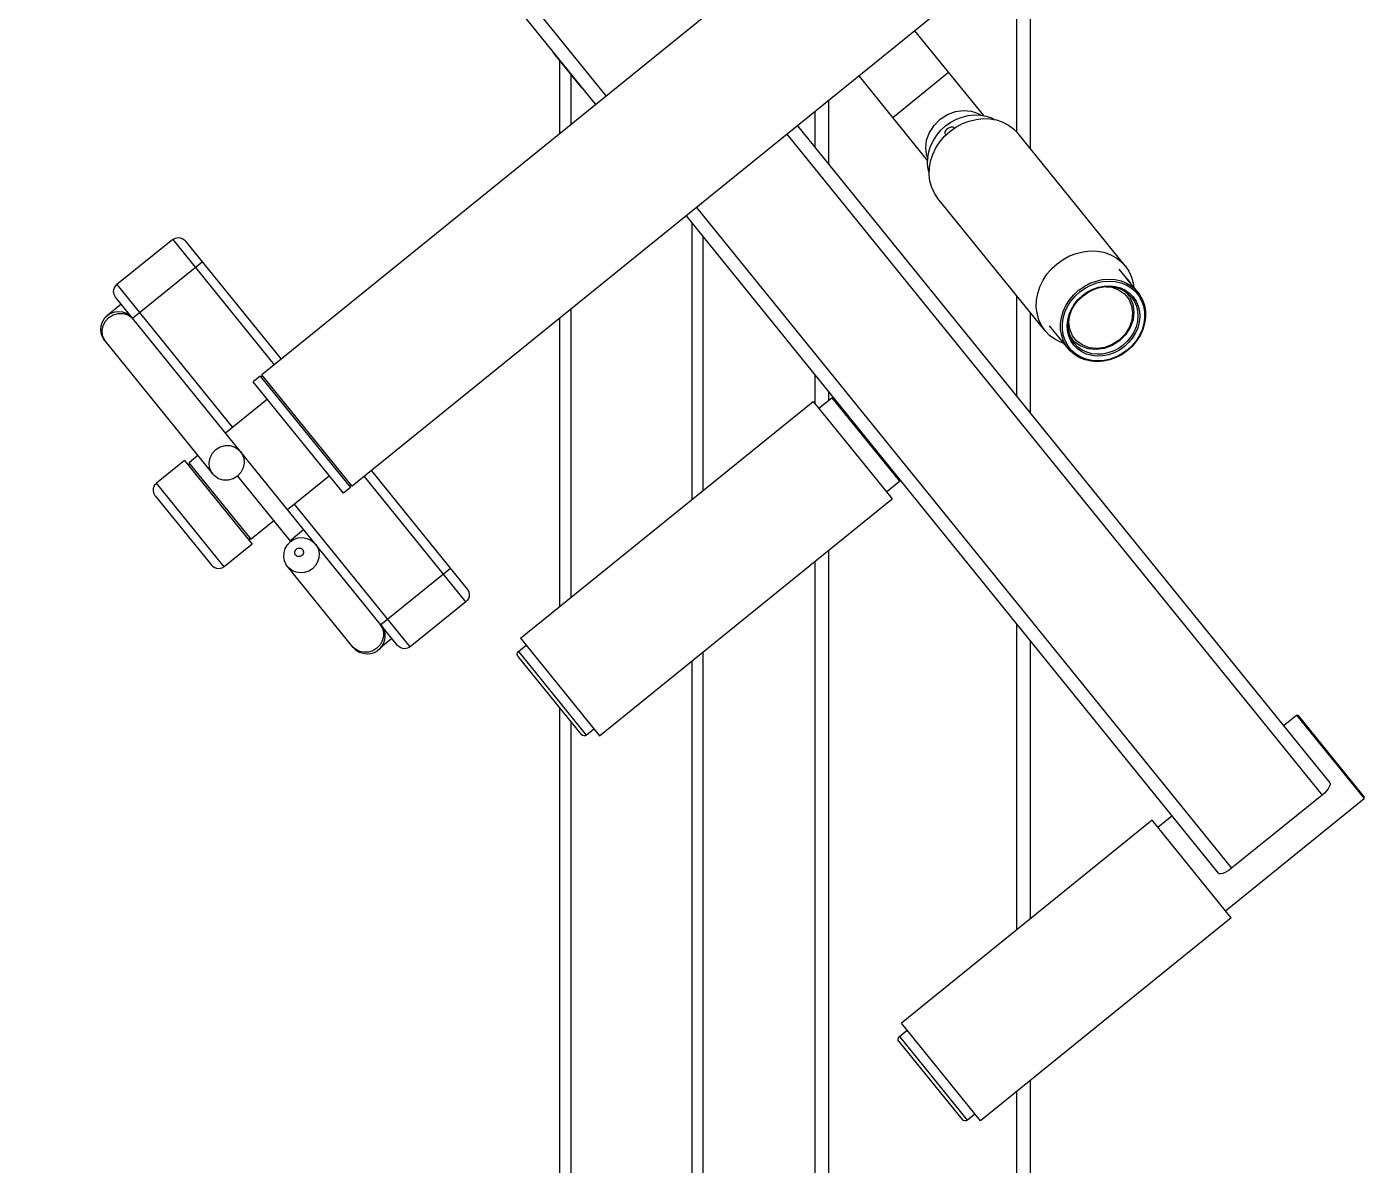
# Model space of a CAD drawing. Header units: millimetres. Extents: x 29224 to 62779, y 35576 to 54938.
# Drawn here: x 40355 to 40805.6, y 47647.4 to 48031 of the extents above; entities that cross this region are included whole.
import ezdxf

# ---------------------------------------------------------------- set-up
doc = ezdxf.new("R2010")
doc.units = ezdxf.units.MM
doc.linetypes.add('PEN_TYPE_1', pattern=[0])

# ---------------------------------------------------------------- blocks, each defined once
blk = doc.blocks.new('A$C022D36FF')
at = {"color": 7, "linetype": 'PEN_TYPE_1'}
for points in [[(1101.56, 937.13), (1101.56, 1355.24)], [(1106.1, 931.59), (1106.1, 1355.24)], [(963.23, 949.38), (769.12, 1189.06)], [(959.7, 946.52), (767.97, 1183.28)], [(1050.21, 1019.81), (847.23, 855.45)], [(1080.61, 982.28), (877.64, 817.91)], [(1067.1, 971.34), (1090.27, 942.75)], [(945.51, 963.84), (945.25, 964.37)], [(945.31, 964.29), (945.36, 964.1)], [(945.36, 964.1), (945.51, 963.84)], [(955.03, 952.08), (945.51, 963.84)], [(947.59, 936.72), (947.59, 961.28)], [(951.35, 939.77), (951.35, 956.63)], [(1048.34, 956.15), (1071.5, 927.55)], [(1078.51, 957.26), (1059.73, 942.07)], [(953.76, 953.86), (953.95, 953.41)], [(954.26, 953.22), (953.95, 953.41)], [(955.34, 951.89), (955.03, 952.08)], [(1038.18, 926.36), (1038.18, 947.92)], [(1033.64, 931.97), (1033.64, 944.24)], [(1075.7, 941.54), (1078.14, 943.12), (1080.83, 944.14), (1083.59, 944.53), (1086.28, 944.28), (1088.74, 943.39), (1089.42, 942.91)], [(1077.54, 939.27), (1079.3, 940.52), (1081.18, 941.54), (1083.15, 942.3), (1085.19, 942.79), (1087.24, 943.01), (1089.24, 942.95), (1091.19, 942.6), (1093.02, 941.98), (1094.14, 941.39)], [(1027.64, 939.38), (1206.95, 717.95)], [(1071.17, 929.18), (1070.83, 931.77), (1071.14, 934.46), (1072.1, 937.08), (1073.65, 939.48), (1075.7, 941.54)], [(1072.02, 923.48), (1071.68, 924.69), (1071.45, 926.61), (1071.52, 928.58), (1071.87, 930.57), (1072.51, 932.52), (1073.42, 934.41), (1074.58, 936.18), (1075.96, 937.82), (1077.54, 939.27)], [(1077.18, 935.79), (1079, 937.46)], [(1077.47, 936.49), (1077.39, 936.64), (1077.34, 936.83), (1077.36, 937.06), (1077.44, 937.32), (1077.57, 937.61), (1077.75, 937.9), (1077.98, 938.17), (1078.24, 938.4)], [(1078.24, 938.4), (1078.53, 938.61), (1078.84, 938.78), (1079.17, 938.9), (1079.47, 938.97), (1079.75, 938.98), (1079.98, 938.95), (1080.16, 938.88), (1080.27, 938.77)], [(1079, 937.46), (1081.02, 938.9)], [(1080.27, 938.77), (1080.37, 938.44)], [(1081.02, 938.9), (1083.19, 940.06), (1085.46, 940.94), (1087.81, 941.51), (1090.15, 941.77), (1092.46, 941.68), (1094.71, 941.29), (1096.81, 940.57), (1098.75, 939.55), (1100.47, 938.26), (1101.95, 936.7)], [(1024.1, 936.52), (1204.39, 713.88)], [(1074.98, 914.85), (1073.76, 916.63), (1072.87, 918.59), (1072.26, 920.7), (1072, 922.9), (1072.07, 925.17), (1072.48, 927.46), (1073.21, 929.7), (1074.25, 931.87), (1075.58, 933.91), (1077.18, 935.79)], [(1077.77, 936.33), (1077.47, 936.49)], [(1138.07, 892.12), (1101.95, 936.7)], [(1071.17, 929.18), (1071.52, 928.41)], [(1111.08, 870.27), (1074.98, 914.85)], [(993.62, 911.83), (1173.91, 689.21)], [(990.09, 908.98), (1169.4, 687.55)], [(992.14, 813.47), (992.14, 906.46)], [(817.14, 901.02), (818.04, 901.52), (819.04, 901.69), (819.71, 901.62), (820.34, 901.4), (820.91, 901.05), (821.39, 900.57)], [(995.9, 816.52), (995.9, 901.82)], [(817.14, 901.01), (798.37, 885.82)], [(817.14, 901.01), (851.35, 858.78)], [(821.39, 900.57), (853.69, 860.68)], [(1115.1, 892.88), (1117.12, 894.32), (1119.29, 895.48), (1121.56, 896.36), (1123.91, 896.93), (1126.25, 897.18), (1128.56, 897.1), (1130.81, 896.71), (1132.91, 895.99), (1134.85, 894.97), (1136.57, 893.67), (1138.07, 892.12)], [(803.63, 874.53), (827.1, 893.53)], [(1111.08, 870.27), (1109.86, 872.05), (1108.95, 874.01), (1108.36, 876.11), (1108.1, 878.32), (1108.19, 880.59), (1108.58, 882.88), (1109.31, 885.12), (1110.37, 887.29), (1111.68, 889.33), (1113.28, 891.21), (1115.1, 892.88)], [(1139.04, 887.3), (1136.05, 891)], [(1138.07, 892.12), (1139.27, 890.35), (1140.18, 888.39), (1140.77, 886.28), (1140.93, 884.99)], [(1138.43, 887.95), (1138.61, 887.8)], [(1138.56, 887.74), (1138.43, 887.95)], [(1139.6, 886.58), (1138.56, 887.74)], [(1138.67, 887.74), (1139.04, 887.3)], [(797.93, 881.57), (797.43, 882.46), (797.25, 883.46), (797.33, 884.14), (797.55, 884.77), (797.9, 885.33), (798.37, 885.82)], [(798.37, 885.82), (837.32, 837.71)], [(1138.7, 863.74), (1136.93, 862.48), (1135.01, 861.47), (1132.99, 860.73), (1130.92, 860.27), (1128.86, 860.11), (1126.82, 860.25), (1124.88, 860.69), (1123.08, 861.43), (1121.43, 862.42), (1120, 863.67), (1118.81, 865.14), (1117.9, 866.8), (1117.27, 868.61), (1116.93, 870.53), (1116.89, 872.52), (1117.17, 874.53), (1117.76, 876.52), (1118.63, 878.45), (1119.77, 880.27), (1121.17, 881.93), (1122.77, 883.42)], [(1120.7, 882.39), (1122.35, 883.91)], [(1122.38, 883.94), (1124.2, 885.22)], [(1122.77, 883.42), (1124.56, 884.67), (1126.48, 885.69), (1128.5, 886.43), (1130.55, 886.88), (1132.63, 887.05), (1134.65, 886.9), (1136.59, 886.46), (1138.39, 885.73), (1140.04, 884.73), (1141.47, 883.48), (1142.66, 882.02), (1143.59, 880.36), (1144.22, 878.54), (1144.56, 876.62), (1144.58, 874.63), (1144.3, 872.62), (1143.72, 870.63), (1142.84, 868.7), (1141.7, 866.89), (1140.31, 865.22), (1138.7, 863.74)], [(1123.73, 882.24), (1125.37, 883.39), (1127.16, 884.31), (1129.04, 884.96), (1130.94, 885.34), (1132.86, 885.42), (1134.72, 885.21), (1136.47, 884.72), (1137.6, 884.18)], [(1123.84, 882.1), (1125.42, 883.21), (1127.15, 884.1), (1128.95, 884.73), (1130.79, 885.08), (1132.62, 885.17), (1134.41, 884.96), (1136.1, 884.49), (1137.65, 883.74), (1139.03, 882.76), (1140.22, 881.55)], [(1124.2, 885.22), (1126.19, 886.27), (1128.27, 887.05), (1130.4, 887.51), (1132.53, 887.67), (1134.63, 887.53), (1136.64, 887.07), (1138.51, 886.32), (1140.2, 885.29), (1141.68, 884), (1142.32, 883.27)], [(1131.67, 885.12), (1133.53, 884.95), (1135.82, 884.12), (1137.79, 882.75)], [(1138.65, 883.54), (1137.6, 884.18)], [(1138.67, 883.53), (1139.52, 882.93), (1140.74, 881.67), (1141.71, 880.22), (1142.41, 878.6), (1142.82, 876.86), (1142.95, 875.03), (1142.77, 873.18), (1142.28, 871.33), (1141.52, 869.54), (1140.49, 867.85), (1139.22, 866.29), (1137.74, 864.92)], [(1142.32, 883.27), (1142.9, 882.48), (1143.86, 880.76), (1144.51, 878.89), (1144.87, 876.91), (1144.89, 874.85), (1144.6, 872.78), (1143.99, 870.72), (1143.1, 868.73), (1141.91, 866.85), (1140.48, 865.14), (1138.82, 863.61)], [(1139.05, 887.3), (1139.6, 886.58)], [(1140.18, 885.89), (1139.6, 886.58)], [(1142.32, 883.27), (1140.18, 885.89)], [(799.82, 879.22), (795.13, 875.42)], [(892.93, 764.25), (797.93, 881.57)], [(1101.56, 848.1), (1101.56, 882.03)], [(1118.86, 864.26), (1118.28, 865.05), (1117.32, 866.77), (1116.67, 868.64), (1116.31, 870.61), (1116.29, 872.67), (1116.58, 874.75), (1117.19, 876.81), (1118.08, 878.79), (1119.27, 880.67), (1120.7, 882.39)], [(1137.74, 864.92), (1136.1, 863.76), (1134.32, 862.84), (1132.45, 862.19), (1130.53, 861.82), (1128.63, 861.74), (1126.77, 861.94), (1125.01, 862.44), (1123.4, 863.2), (1121.97, 864.23), (1120.75, 865.48), (1119.77, 866.94), (1119.07, 868.56), (1118.65, 870.3), (1118.54, 872.12), (1118.72, 873.98), (1119.19, 875.82), (1119.95, 877.61), (1120.98, 879.31), (1122.25, 880.86), (1123.73, 882.24)], [(1120.96, 865.98), (1120.03, 867.38), (1119.35, 868.93), (1118.96, 870.61), (1118.83, 872.36), (1119.01, 874.15), (1119.48, 875.93), (1120.21, 877.65), (1121.21, 879.28), (1122.41, 880.78), (1123.84, 882.1)], [(1137.79, 882.75), (1139.27, 880.91), (1140.22, 878.71), (1140.54, 876.29), (1140.25, 873.76), (1139.34, 871.31), (1137.89, 869.05), (1135.97, 867.12)], [(1140.22, 881.55), (1141.14, 880.15), (1141.83, 878.6), (1142.22, 876.92), (1142.33, 875.17), (1142.15, 873.38), (1141.7, 871.6), (1140.97, 869.87), (1139.97, 868.25), (1138.75, 866.75), (1137.34, 865.43)], [(1138.95, 882.64), (1138.41, 883.2)], [(1139.6, 881.69), (1138.95, 882.64)], [(1139.66, 881.61), (1140.66, 879.27), (1141.01, 876.68)], [(794.24, 866.93), (793.67, 867.78), (793.25, 868.71), (792.99, 869.7), (792.9, 870.73), (793.03, 871.95), (793.38, 873.08), (793.93, 874.11), (794.67, 875), (795.56, 875.74), (796.59, 876.29), (797.72, 876.65), (798.94, 876.77), (800.28, 876.62), (801.54, 876.18), (802.67, 875.48), (803.63, 874.53)], [(794.12, 867.18), (793.5, 868.71), (793.36, 870.37), (793.68, 872.02), (794.48, 873.54), (795.65, 874.79)], [(795.65, 874.79), (797.12, 875.68), (798.76, 876.13), (800.44, 876.11), (802.03, 875.63), (803.4, 874.71)], [(803.97, 874.11), (803.4, 874.71)], [(947.59, 777.41), (947.59, 874.56)], [(951.35, 780.45), (951.35, 877.61)], [(1106.1, 842.48), (1106.1, 876.42)], [(1135.97, 867.12), (1133.67, 865.64), (1131.17, 864.68), (1128.58, 864.32), (1126.06, 864.55), (1123.75, 865.38), (1121.79, 866.75), (1120.3, 868.59), (1119.37, 870.79), (1119.04, 873.21), (1119.25, 875.07)], [(1141.01, 876.68), (1140.71, 873.99), (1139.74, 871.38), (1138.2, 868.96), (1136.13, 866.91)], [(1117.46, 865.98), (1116.23, 866.41), (1114.29, 867.42), (1112.56, 868.72), (1111.08, 870.27)], [(1118.86, 864.26), (1112.6, 872)], [(794.12, 867.18), (794.58, 866.5)], [(794.24, 866.93), (830.65, 821.97)], [(1119.73, 868.07), (1120.16, 867.44)], [(1119.81, 867.89), (1120.16, 867.44)], [(1120.16, 867.44), (1121.24, 866.37)], [(1137.34, 865.43), (1135.74, 864.32), (1134.03, 863.44), (1132.24, 862.8), (1130.39, 862.44), (1128.56, 862.36), (1126.77, 862.57), (1125.08, 863.04), (1123.52, 863.79), (1122.13, 864.76), (1120.96, 865.98)], [(1136.13, 866.91), (1133.71, 865.33), (1131.02, 864.31), (1128.25, 863.92), (1125.57, 864.17), (1123.11, 865.06), (1121.24, 866.37)], [(1138.82, 863.61), (1136.98, 862.31), (1134.99, 861.26), (1132.91, 860.48), (1130.78, 860.02), (1128.64, 859.86), (1126.55, 860), (1124.54, 860.46), (1122.67, 861.21), (1120.98, 862.24), (1119.5, 863.53), (1118.86, 864.26)], [(846.66, 854.98), (844.3, 853.08)], [(874.71, 815.54), (844.3, 853.08)], [(846.66, 854.98), (877.05, 817.44)], [(847.23, 855.45), (847.12, 854.4)], [(877.64, 817.91), (847.23, 855.45)], [(1033.64, 845.61), (1033.64, 855.21)], [(849.05, 847.22), (834.98, 835.82)], [(1034.81, 844.16), (1039.22, 847.72)], [(1038.18, 846.88), (1038.18, 849.59)], [(1039.22, 847.72), (1039.73, 847.67)], [(1039.22, 847.72), (1062.03, 819.57)], [(934.37, 766.7), (1032.93, 846.5)], [(1032.93, 846.5), (1059.52, 813.66)], [(830.65, 821.97), (830.17, 822.66), (829.56, 824.19), (829.41, 825.84), (829.75, 827.49), (830.53, 829), (831.7, 830.26)], [(831.7, 830.26), (833.19, 831.15), (834.81, 831.6), (836.51, 831.58), (838.1, 831.1), (839.47, 830.18), (840.02, 829.57)], [(840.02, 829.57), (840.49, 828.9), (841.11, 827.37), (841.26, 825.72), (840.93, 824.06), (840.15, 822.54), (838.96, 821.29)], [(821.12, 826.54), (811.73, 818.94)], [(821.12, 826.54), (843.93, 798.38)], [(822.65, 825.83), (822.54, 824.78)], [(825.6, 828.22), (822.65, 825.83)], [(843.55, 800.03), (822.65, 825.83)], [(838.96, 821.29), (837.5, 820.41), (835.85, 819.96), (834.16, 819.97), (832.58, 820.46), (831.2, 821.37), (830.65, 821.97)], [(838.96, 821.29), (856.82, 799.24)], [(869.95, 821.4), (855.87, 810)], [(915.95, 779), (881.75, 821.24)], [(884.1, 823.14), (916.39, 783.25)], [(811.29, 814.69), (810.8, 815.58), (810.63, 816.59), (810.7, 817.26), (810.92, 817.89), (811.27, 818.46), (811.73, 818.94)], [(834.54, 790.78), (811.73, 818.94)], [(877.05, 817.44), (874.71, 815.54)], [(877.64, 817.91), (876.58, 818.02)], [(1057.62, 816), (1062.03, 819.57)], [(1062.03, 819.57), (1062.08, 820.09)], [(811.29, 814.69), (830.29, 791.23)], [(897.18, 763.8), (858.22, 811.91)], [(960.97, 733.85), (1059.52, 813.66)], [(851.19, 806.2), (843.55, 800.03)], [(856.56, 799.57), (861.25, 803.37)], [(843.93, 798.38), (834.54, 790.78)], [(843.55, 800.03), (842.5, 800.13)], [(855.89, 790.8), (855.43, 791.46), (854.85, 792.75), (854.57, 794.16), (854.65, 795.57), (855.08, 796.94), (855.81, 798.19), (856.82, 799.24)], [(856.82, 799.24), (858.07, 800.03), (859.47, 800.49), (860.94, 800.59), (862.37, 800.34), (863.72, 799.76), (864.86, 798.88), (865.28, 798.41)], [(865.28, 798.41), (865.67, 797.84), (866.26, 796.57), (866.5, 795.18), (866.4, 793.77), (865.98, 792.4), (865.23, 791.16), (864.21, 790.12)], [(860.63, 794.54), (860.33, 794.34), (859.99, 794.22), (859.63, 794.19), (859.29, 794.24), (858.97, 794.37), (858.69, 794.58), (858.46, 794.85), (858.33, 795.17), (858.27, 795.51), (858.28, 795.85), (858.4, 796.2), (858.58, 796.5), (858.84, 796.76)], [(858.84, 796.76), (859.13, 796.96), (859.47, 797.07), (859.83, 797.1), (860.17, 797.05), (860.5, 796.92), (860.79, 796.72), (861, 796.45), (861.15, 796.14), (861.2, 795.79), (861.18, 795.44), (861.07, 795.1), (860.89, 794.79), (860.63, 794.54)], [(1038.18, 244.17), (1038.18, 796.37)], [(834.54, 790.78), (833.65, 790.28), (832.63, 790.11), (831.96, 790.18), (831.34, 790.4), (830.77, 790.75), (830.29, 791.23)], [(864.21, 790.12), (862.99, 789.34), (861.6, 788.87), (860.19, 788.73), (858.79, 788.93), (857.49, 789.46), (856.36, 790.28), (855.89, 790.8)], [(877.93, 763.59), (855.89, 790.8)], [(887.22, 771.29), (910.69, 790.28)], [(1033.64, 238.98), (1033.64, 792.69)], [(916.39, 783.25), (916.9, 782.36), (917.07, 781.35), (917, 780.68), (916.77, 780.05), (916.42, 779.48), (915.95, 779)], [(915.95, 779), (897.18, 763.8)], [(887.3, 771.19), (887.89, 770.34), (888.31, 769.41), (888.57, 768.43), (888.65, 767.4), (888.53, 766.18), (888.18, 765.05), (887.62, 764.02), (886.89, 763.13), (885.99, 762.39), (884.97, 761.84), (883.83, 761.48), (882.62, 761.36), (881.27, 761.51), (880.01, 761.95), (878.88, 762.65), (877.91, 763.6)], [(887.74, 770.33), (886.96, 771.62)], [(1101.56, 668.44), (1101.56, 771.33)], [(887.74, 770.33), (888.15, 768.86), (888.15, 767.33), (887.76, 765.84), (886.99, 764.47), (885.9, 763.33)], [(891.03, 766.59), (887.11, 763.42)], [(934.37, 766.7), (960.97, 733.85)], [(885.9, 763.33), (884.57, 762.5), (883.07, 762.04), (881.53, 761.96), (880.03, 762.29), (878.68, 762.99), (877.57, 764.01)], [(877.93, 763.59), (877.91, 763.6)], [(897.18, 763.8), (896.29, 763.31), (895.28, 763.14), (894.61, 763.21), (893.98, 763.43), (893.41, 763.78), (892.93, 764.25)], [(933.46, 760.52), (933.26, 760.88), (933.19, 761.28), (933.31, 761.81), (933.64, 762.22)], [(933.64, 762.22), (936.28, 764.36)], [(933.64, 762.22), (956.44, 734.07)], [(995.9, 233.58), (995.9, 762.13)], [(1106.1, 672.12), (1106.1, 765.72)], [(933.46, 760.52), (954.75, 734.25)], [(992.14, 244.17), (992.14, 759.08)], [(947.59, 244.17), (947.59, 743.08)], [(1191.32, 737.24), (1195.73, 740.82)], [(1195.73, 740.82), (1196.24, 740.76)], [(1195.73, 740.82), (1218.54, 712.66)], [(1196.24, 740.76), (1218.59, 713.17)], [(951.35, 244.17), (951.35, 738.43)], [(956.44, 734.07), (959.06, 736.2)], [(956.44, 734.07), (956.09, 733.87), (955.68, 733.8), (955.17, 733.92), (954.75, 734.25)], [(1206.95, 717.95), (1207.08, 717.61), (1207.01, 717.14), (1206.79, 716.59), (1206.38, 715.94), (1205.83, 715.25), (1205.16, 714.55), (1204.39, 713.88)], [(1171.89, 674.89), (1218.54, 712.66)], [(1204.39, 713.88), (1173.91, 689.21)], [(1218.54, 712.66), (1218.59, 713.17)], [(1147.18, 705.39), (1062.71, 637)], [(1173.78, 672.54), (1147.18, 705.39)], [(1149.09, 703.04), (1153.77, 706.84)], [(1173.91, 689.21), (1173.09, 688.59), (1172.28, 688.09), (1171.5, 687.68), (1170.78, 687.42), (1170.18, 687.31), (1169.71, 687.35), (1169.4, 687.55)], [(1173.78, 672.54), (1089.32, 604.14)], [(1089.32, 604.14), (1062.71, 637)], [(1061.82, 630.81), (1061.61, 631.18), (1061.54, 631.58), (1061.66, 632.09), (1061.99, 632.52)], [(1062, 632.52), (1064.61, 634.65)], [(1062, 632.52), (1084.8, 604.36)], [(1061.82, 630.81), (1083.09, 604.54)], [(1106.1, 244.45), (1106.1, 617.73)], [(1101.56, 245.18), (1101.56, 614.05)], [(1084.8, 604.36), (1084.44, 604.16), (1084.03, 604.09), (1083.51, 604.2), (1083.09, 604.54)], [(1084.8, 604.36), (1087.42, 606.48)]]:
    blk.add_lwpolyline(points, dxfattribs=at)

msp = doc.modelspace()

# ---------------------------------------------------------------- block references
msp.add_blockref('A$C022D36FF', (39586.98, 47058.27))

doc.saveas('drawing.dxf')
